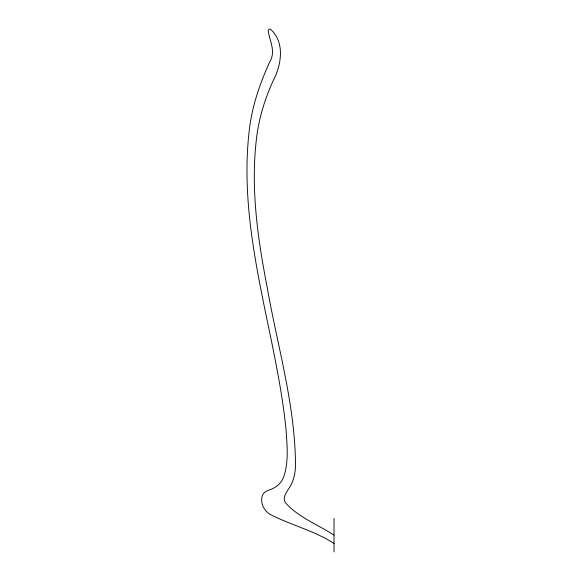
<?xml version="1.0" encoding="UTF-8"?>
<svg xmlns="http://www.w3.org/2000/svg" width="581" height="581" viewBox="0 0 581 581"><rect width="100%" height="100%" fill="white"/><g stroke="black" fill="none" stroke-linecap="round" stroke-linejoin="round"><path stroke-width="0.87" d="M334.031 543.54C314.154 530.438 290.631 525.137 269.809 514.207C265.495 511.382 262.234 506.806 261.784 501.592A17.299 9.986 60 0 1 261.973 496.842C262.59 493.058 266.171 490.981 269.504 489.877C275.779 487.924 281.291 483.479 283.579 477.183C288.931 461.91 287.079 445.315 286.012 429.497C283.296 401.929 278.183 374.665 272.787 347.518C258.24 276.447 240.701 203.975 249.205 130.943C251.842 106.722 259.787 83.562 269.94 61.542C276.04 51.295 269.584 40.888 268.19 30.662L268.916 29.282L270.238 29.05C285.424 42.231 281.378 65.479 272.845 81.398C264.529 99.881 258.545 119.475 256.359 139.672C250.6 189.181 257.819 239.052 267.238 287.646C277.515 346.37 295.083 404.514 295.475 464.495C295.504 473.043 293.659 481.729 288.634 488.795C286.193 492.746 282.54 497.547 285.111 502.318C298.089 517.293 317.654 524.498 334.031 535.123M334.031 518.296L334.031 551.95"/></g></svg>
